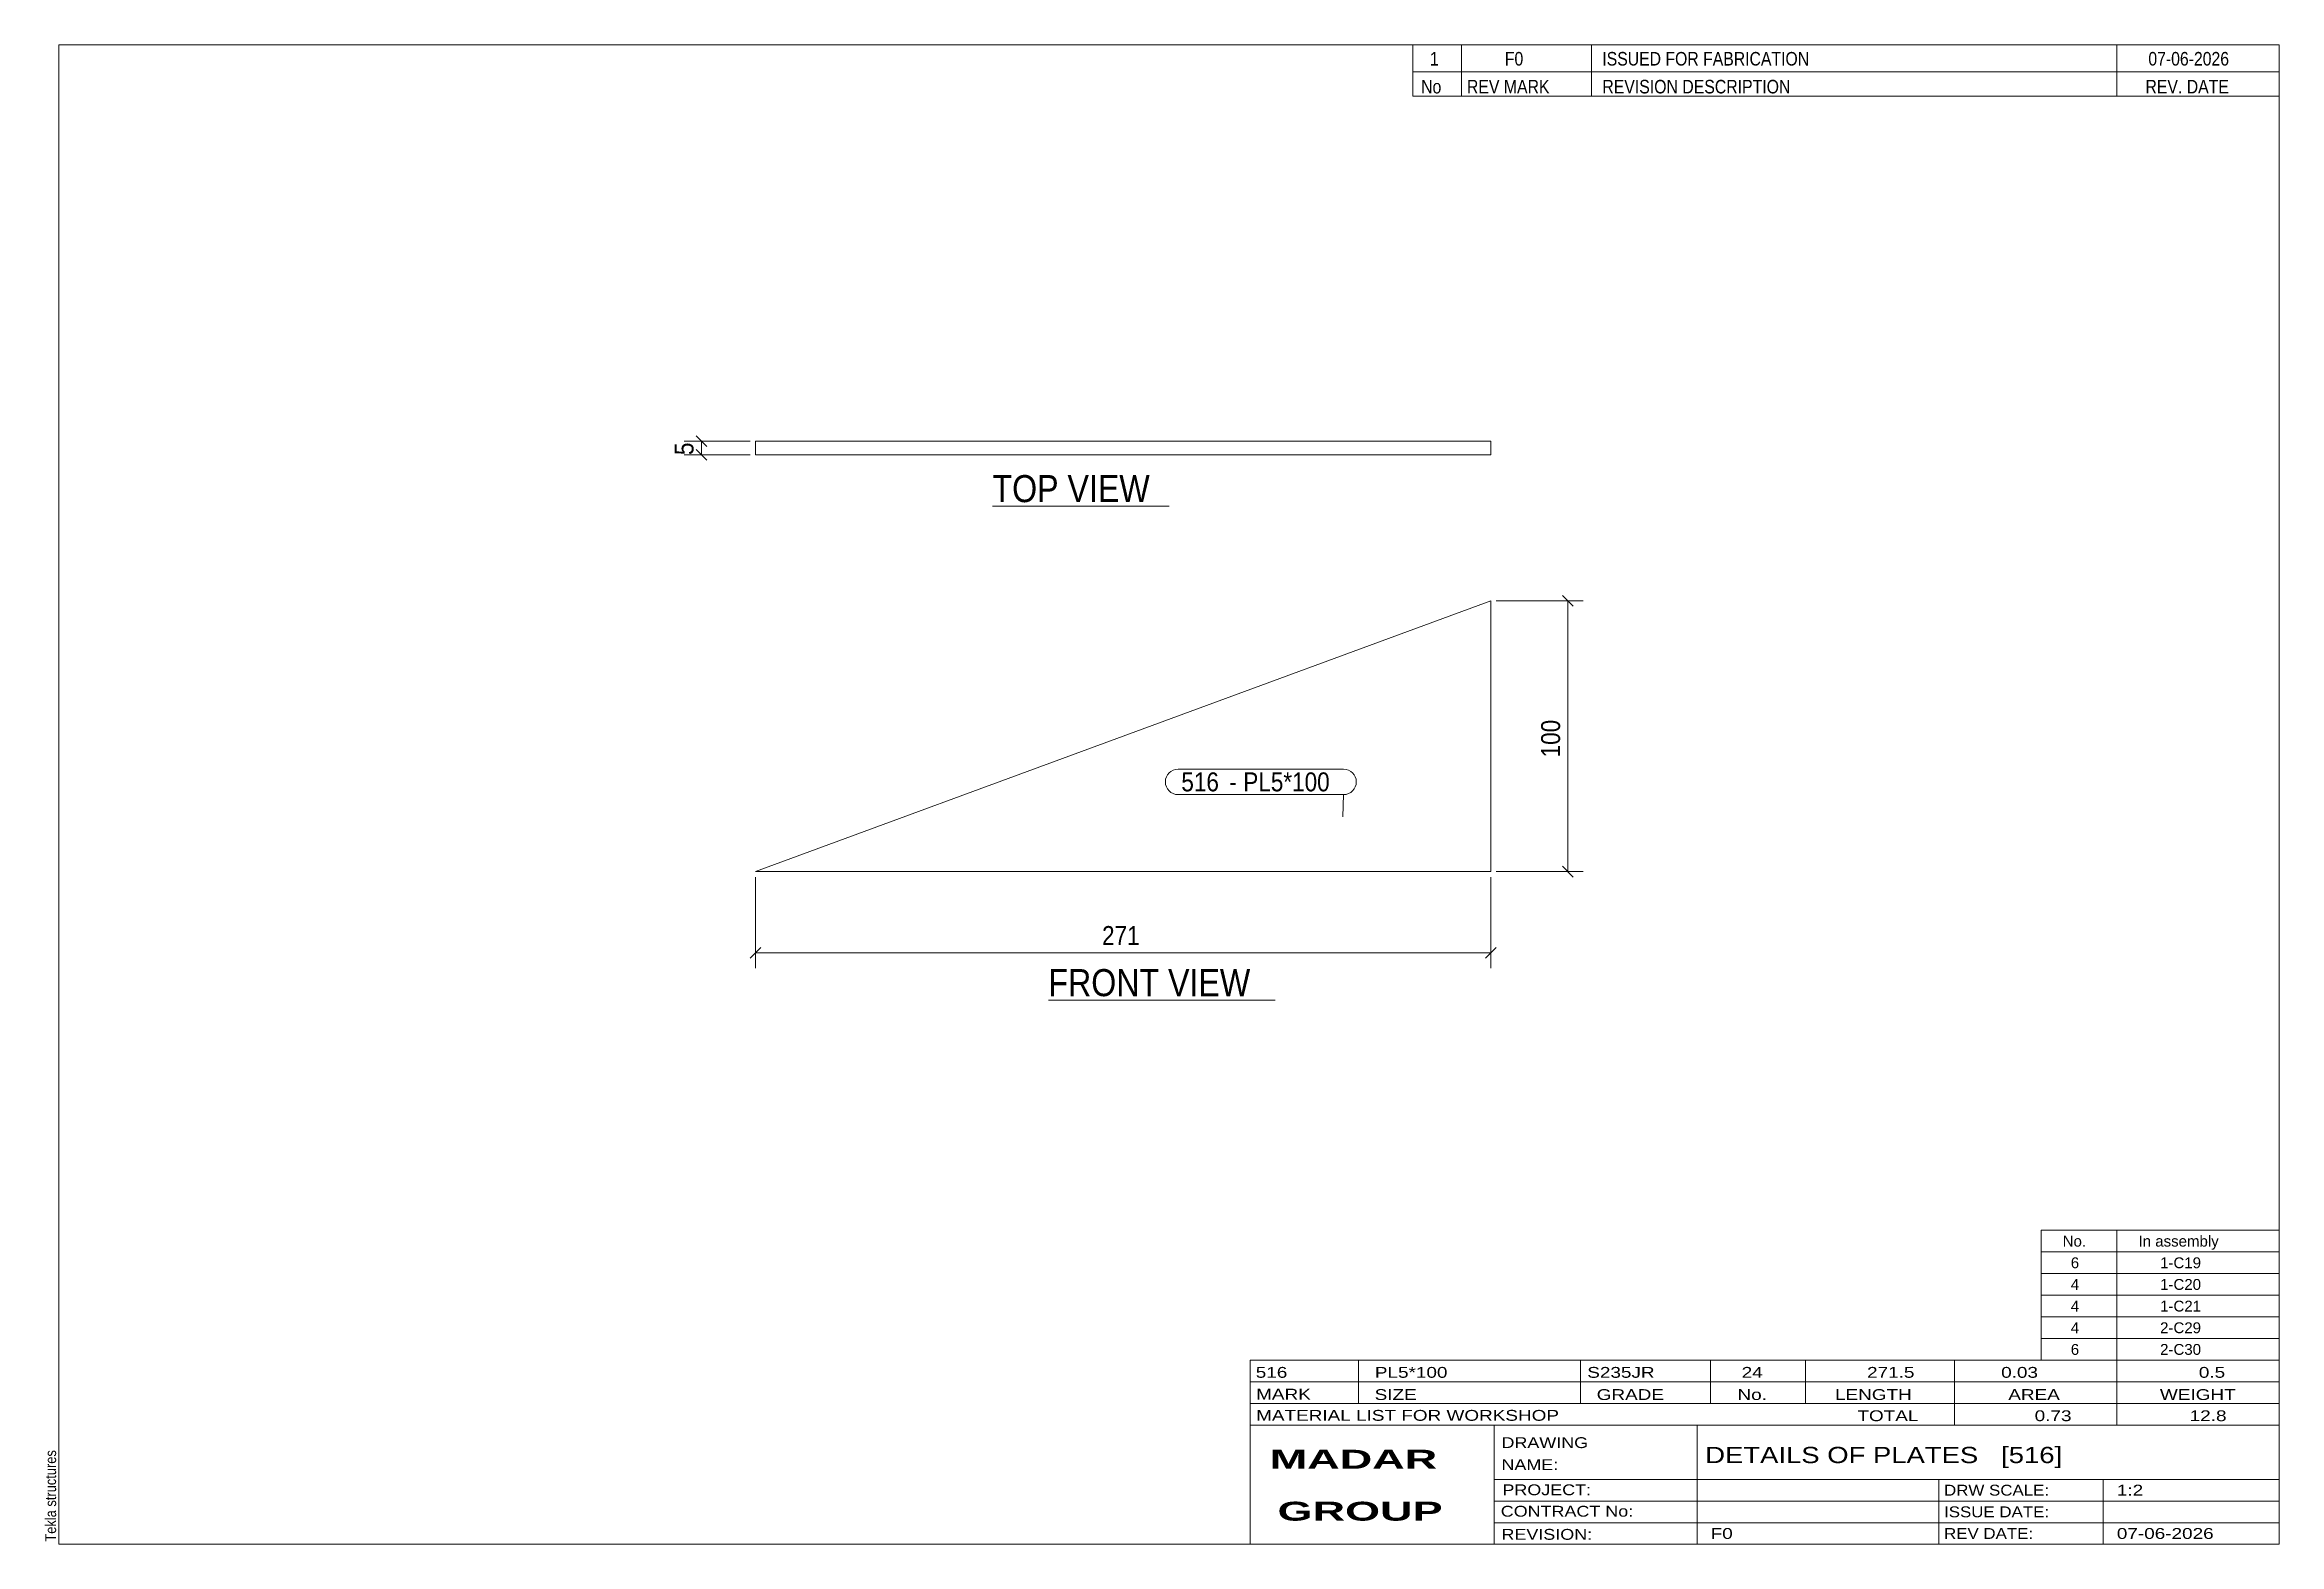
# Model space of a CAD drawing. Header units: millimetres. Extents: x 2 to 415, y 5 to 282.
import ezdxf

# ---------------------------------------------------------------- set-up
doc = ezdxf.new("R2010")
doc.units = ezdxf.units.MM
doc.linetypes.add('XKITLINE00', pattern=[0])
doc.linetypes.add('XKITLINE02', pattern=[4, 2, -2])
for name, color, linetype, lineweight in [('Dimensions', 7, 'Continuous', 0), ('DrawingSheet', 5, 'Continuous', 0), ('OtherObjectType', 7, 'Continuous', 0), ('Part', 2, 'Continuous', 0), ('PartMark', 7, 'Continuous', 0)]:
    doc.layers.add(name, color=color, linetype=linetype, lineweight=lineweight)
doc.styles.add('ARIAL', font='ARIAL.TTF')
doc.styles.add('ARIAL_BOLD', font='ARIALBD.TTF')
doc.styles.add('ARIAL_NARROW', font='ARIALN.TTF')

# ---------------------------------------------------------------- blocks, each defined once
blk = doc.blocks.new('*A1')
at = {"layer": 'Part', "color": 2, "linetype": 'XKITLINE00', "lineweight": 0}
for p, q in [((269.4, 179.25), (133.65, 129.25)), ((269.4, 129.25), (269.4, 179.25)), ((133.65, 129.25), (269.4, 129.25))]:
    blk.add_line(p, q, dxfattribs=at)
blk = doc.blocks.new('*A2')
at = {"layer": 'Part', "color": 2, "linetype": 'XKITLINE00', "lineweight": 0}
for p, q in [((133.65, 206.25), (133.65, 208.75)), ((133.65, 208.75), (269.4, 208.75)), ((269.4, 206.25), (269.4, 208.75)), ((269.4, 206.25), (133.65, 206.25))]:
    blk.add_line(p, q, dxfattribs=at)
at = {"layer": 'Part', "color": 7, "linetype": 'XKITLINE02', "lineweight": 0}
blk.add_line((269.4, 208.75), (269.4, 206.25), dxfattribs=at)
blk = doc.blocks.new('*A3')
at = {"layer": 'DrawingSheet', "color": 5, "linetype": 'XKITLINE00', "lineweight": 0}
for p, q in [((415, 282), (5, 282)), ((5, 282), (5, 5)), ((415, 5), (415, 282)), ((5, 5), (415, 5))]:
    blk.add_line(p, q, dxfattribs=at)
at = {"layer": 'DrawingSheet', "color": 5, "style": 'ARIAL', "width": 0.85}
blk.add_text('Tekla structures', height=2, rotation=90, dxfattribs=at).set_placement((4.5, 5.5))
blk = doc.blocks.new('*A4')
at = {"layer": 'OtherObjectType', "color": 7, "linetype": 'XKITLINE00', "lineweight": 0}
for p, q in [((371, 63), (415, 63)), ((371, 59), (371, 63)), ((385, 59), (385, 63)), ((415, 59), (415, 63)), ((371, 59), (415, 59)), ((371, 55), (371, 59)), ((385, 55), (385, 59)), ((415, 55), (415, 59)), ((371, 55), (415, 55)), ((371, 51), (371, 55)), ((385, 51), (385, 55)), ((415, 51), (415, 55)), ((371, 51), (415, 51)), ((371, 47), (371, 51)), ((385, 47), (385, 51)), ((415, 47), (415, 51)), ((371, 47), (415, 47)), ((371, 43), (371, 47)), ((385, 43), (385, 47)), ((415, 43), (415, 47)), ((371, 43), (415, 43)), ((371, 39), (371, 43)), ((385, 39), (385, 43)), ((415, 39), (415, 43)), ((371, 39), (415, 39))]:
    blk.add_line(p, q, dxfattribs=at)
at = {"layer": 'OtherObjectType', "color": 7, "style": 'ARIAL_NARROW', "width": 1.211571}
for s, p in [('No.', (375, 60)), ('In assembly', (389, 60)), ('6', (376.5, 56)), ('1-C19', (392.99, 56)), ('4', (376.5, 52)), ('1-C20', (392.99, 52)), ('4', (376.5, 48)), ('1-C21', (392.99, 48)), ('4', (376.5, 44)), ('2-C29', (392.99, 44)), ('6', (376.5, 40)), ('2-C30', (392.99, 40))]:
    blk.add_text(s, height=2, dxfattribs=at).set_placement(p)
blk = doc.blocks.new('*A5')
at = {"layer": 'OtherObjectType', "color": 7, "linetype": 'XKITLINE00', "lineweight": 0}
for p, q in [((255, 282), (415, 282)), ((415, 282), (255, 282)), ((255, 282), (255, 277)), ((264, 282), (264, 277)), ((288, 282), (288, 277)), ((385, 282), (385, 277)), ((415, 282), (415, 277)), ((255, 277), (415, 277)), ((255, 277), (255, 272.5)), ((255, 277), (415, 277)), ((264, 277), (264, 272.5)), ((288, 277), (288, 272.5)), ((385, 277), (385, 272.5)), ((415, 277), (415, 272.5)), ((415, 272.5), (255, 272.5))]:
    blk.add_line(p, q, dxfattribs=at)
at = {"layer": 'OtherObjectType', "color": 7, "style": 'ARIAL_NARROW'}
for s, width, p in [('1', 1.017001, (258.16, 278.15)), ('F0', 1.017001, (272, 278.15)), ('ISSUED FOR FABRICATION', 1.017001, (290, 278.15)), ('07-06-2026', 1.017001, (390.82, 278.15)), ('No', 1.02, (256.54, 273)), ('REV MARK', 1.02, (265, 273)), ('REVISION DESCRIPTION', 1.02, (290, 273)), ('REV. DATE', 1.02, (390.28, 273))]:
    blk.add_text(s, height=2.5, dxfattribs=dict(at, width=width)).set_placement(p)
blk = doc.blocks.new('*A6')
at = {"layer": 'OtherObjectType', "color": 7, "linetype": 'XKITLINE00', "lineweight": 0}
for p, q in [((225, 39), (415, 39)), ((225, 39), (225, 35)), ((225, 39), (415, 39)), ((245, 35), (245, 39)), ((286, 35), (286, 39)), ((310, 35), (310, 39)), ((327.5, 35), (327.5, 39)), ((355, 35), (355, 39)), ((385, 35), (385, 39)), ((415, 35), (415, 39)), ((225, 35), (415, 35)), ((225, 35), (225, 5)), ((225, 35), (415, 35)), ((245, 31), (245, 35)), ((286, 31), (286, 35)), ((310, 31), (310, 35)), ((327.5, 31), (327.5, 35)), ((355, 31), (355, 35)), ((385, 31), (385, 35)), ((415, 31), (415, 35)), ((225, 31), (415, 31)), ((355, 27), (355, 31)), ((385, 27), (385, 31)), ((415, 27), (415, 31)), ((225, 27), (415, 27)), ((270, 21), (270, 27)), ((307.5, 17), (307.5, 27)), ((415, 21), (415, 27)), ((270, 21), (270, 5)), ((415, 17), (415, 21)), ((270, 17), (415, 17)), ((307.5, 5), (307.5, 17)), ((352.16, 13), (352.16, 17)), ((382.5, 5), (382.5, 17)), ((415, 13), (415, 17)), ((270, 13), (415, 13)), ((352.16, 5), (352.16, 13)), ((415, 9), (415, 13)), ((270, 9), (415, 9)), ((415, 5), (415, 9)), ((225, 5), (415, 5)), ((262.5, 5), (415, 5))]:
    blk.add_line(p, q, dxfattribs=at)
at = {"layer": 'OtherObjectType', "color": 7, "style": 'ARIAL_NARROW'}
for s, height, width, p in [('516', 2, 1.525501, (226.01, 35.76)), ('PL5*100', 2, 1.525501, (248, 35.76)), ('S235JR', 2, 1.525501, (287.22, 35.76)), ('24', 2, 1.525501, (315.73, 35.76)), ('271.5', 2, 1.525501, (338.88, 35.76)), ('0.03', 2, 1.525501, (363.64, 35.76)), ('0.5', 2, 1.525501, (400.14, 35.76)), ('MARK', 2, 1.525501, (226.08, 31.73)), ('SIZE', 2, 1.525501, (247.96, 31.66)), ('GRADE', 2, 1.525501, (288.96, 31.66)), ('No.', 2, 1.525501, (314.96, 31.66)), ('LENGTH', 2, 1.525501, (332.96, 31.66)), ('AREA', 2, 1.525501, (364.96, 31.66)), ('WEIGHT', 2, 1.525501, (392.96, 31.66)), ('MATERIAL LIST FOR WORKSHOP', 2, 1.525501, (226.08, 27.82)), ('TOTAL', 2, 1.525501, (337.1, 27.75)), ('0.73', 2, 1.525501, (369.83, 27.75)), ('12.8', 2, 1.525501, (398.45, 27.75)), ('DRAWING', 2, 1.445, (271.38, 22.78)), ('NAME:', 2, 1.445, (271.38, 18.72)), ('DETAILS OF PLATES   [516]', 3, 1.474651, (309, 20)), ('PROJECT:', 2, 1.445, (271.55, 14.07)), ('DRW SCALE:', 2, 1.36, (353.1, 14)), ('1:2', 2, 1.525501, (385, 14)), ('CONTRACT No:', 2, 1.445, (271.25, 10.11)), ('ISSUE DATE:', 2, 1.36, (353.1, 10)), ('REVISION:', 2, 1.445, (271.38, 5.84)), ('F0', 2, 1.525501, (310, 6)), ('REV DATE:', 2, 1.36, (353.1, 6)), ('07-06-2026', 2, 1.525501, (385, 6))]:
    blk.add_text(s, height=height, dxfattribs=dict(at, width=width)).set_placement(p)
at = {"layer": 'OtherObjectType', "color": 1, "style": 'ARIAL_BOLD', "width": 1.7}
for s, p in [('MADAR ', (228.58, 18.97)), ('GROUP', (230.03, 9.37))]:
    blk.add_text(s, height=3.5, dxfattribs=at).set_placement(p)
blk = doc.blocks.new('*A7')
at = {"layer": 'Dimensions', "color": 7, "linetype": 'XKITLINE00', "lineweight": 0}
for p, q in [((133.65, 128.25), (133.65, 111.45)), ((269.4, 128.25), (269.4, 111.45)), ((134.64, 115.24), (132.66, 113.26)), ((133.65, 114.25), (269.4, 114.25)), ((270.39, 115.24), (268.41, 113.26))]:
    blk.add_line(p, q, dxfattribs=at)
at = {"layer": 'Dimensions', "color": 3}
for p in [(133.65, 114.25), (269.4, 114.25)]:
    blk.add_point(p, dxfattribs=at)
at = {"layer": 'Dimensions', "color": 3, "style": 'ARIAL', "width": 0.85}
blk.add_text('271', height=3.5, dxfattribs=at).set_placement((197.63, 115.7))
blk = doc.blocks.new('*A8')
at = {"layer": 'Dimensions', "color": 7, "linetype": 'XKITLINE00', "lineweight": 0}
for p, q in [((270.4, 179.25), (286.45, 179.25)), ((282.66, 180.24), (284.64, 178.26)), ((283.65, 129.25), (283.65, 179.25)), ((270.4, 129.25), (286.45, 129.25)), ((282.66, 130.24), (284.64, 128.26))]:
    blk.add_line(p, q, dxfattribs=at)
at = {"layer": 'Dimensions', "color": 3}
for p in [(283.65, 179.25), (283.65, 129.25)]:
    blk.add_point(p, dxfattribs=at)
at = {"layer": 'Dimensions', "color": 3, "style": 'ARIAL', "width": 0.85}
blk.add_text('100', height=3.5, rotation=90.0002, dxfattribs=at).set_placement((282.2, 150.36))
blk = doc.blocks.new('*A9')
at = {"layer": 'PartMark', "color": 7, "linetype": 'XKITLINE00', "lineweight": 0}
for p, q in [((211.67, 148.18), (242.22, 148.18)), ((211.67, 143.48), (242.22, 143.48)), ((242.1, 139.4), (242.22, 143.48))]:
    blk.add_line(p, q, dxfattribs=at)
for centre, start, end in [((211.67, 145.83), 90, 270), ((242.22, 145.83), 270, 90)]:
    blk.add_arc(centre, 2.35, start, end, dxfattribs=at)
at = {"layer": 'PartMark', "color": 1, "style": 'ARIAL', "width": 0.85}
blk.add_text('516', height=3.5, dxfattribs=at).set_placement((212.27, 144.08))
at = {"layer": 'PartMark', "color": 3, "style": 'ARIAL', "width": 0.85}
for s, p in [('-', (221.11, 144.08)), ('PL5*100', (223.71, 144.08))]:
    blk.add_text(s, height=3.5, dxfattribs=at).set_placement(p)
blk = doc.blocks.new('*A10')
at = {"layer": 'OtherObjectType', "color": 7, "linetype": 'XKITLINE00', "lineweight": 0}
blk.add_line((187.72, 105.5), (229.58, 105.5), dxfattribs=at)
at = {"layer": 'OtherObjectType', "color": 3, "style": 'ARIAL', "width": 0.85}
blk.add_text('FRONT VIEW', height=5, dxfattribs=at).set_placement((187.72, 106.25))
blk = doc.blocks.new('*A11')
at = {"layer": 'Dimensions', "color": 7, "linetype": 'XKITLINE00', "lineweight": 0}
for p, q in [((132.65, 208.75), (120.45, 208.75)), ((122.66, 209.74), (124.64, 207.76)), ((122.66, 207.24), (124.64, 205.26)), ((123.65, 206.25), (123.65, 208.75)), ((132.65, 206.25), (120.45, 206.25))]:
    blk.add_line(p, q, dxfattribs=at)
at = {"layer": 'Dimensions', "color": 3}
for p in [(123.65, 208.75), (123.65, 206.25)]:
    blk.add_point(p, dxfattribs=at)
at = {"layer": 'Dimensions', "color": 3, "style": 'ARIAL', "width": 0.85}
blk.add_text('5', height=3.5, rotation=90.0002, dxfattribs=at).set_placement((122.2, 206.2))
blk = doc.blocks.new('*A12')
at = {"layer": 'OtherObjectType', "color": 7, "linetype": 'XKITLINE00', "lineweight": 0}
blk.add_line((177.4, 196.75), (210, 196.75), dxfattribs=at)
at = {"layer": 'OtherObjectType', "color": 3, "style": 'ARIAL', "width": 0.85}
blk.add_text('TOP VIEW', height=5, dxfattribs=at).set_placement((177.4, 197.5))

msp = doc.modelspace()

# ---------------------------------------------------------------- block references
at = {"lineweight": 0}
for name in ['*A3', '*A5', '*A11', '*A2', '*A12', '*A1', '*A8', '*A9', '*A7', '*A10', '*A4', '*A6']:
    msp.add_blockref(name, (0, 0), dxfattribs=at)

doc.saveas('drawing.dxf')
